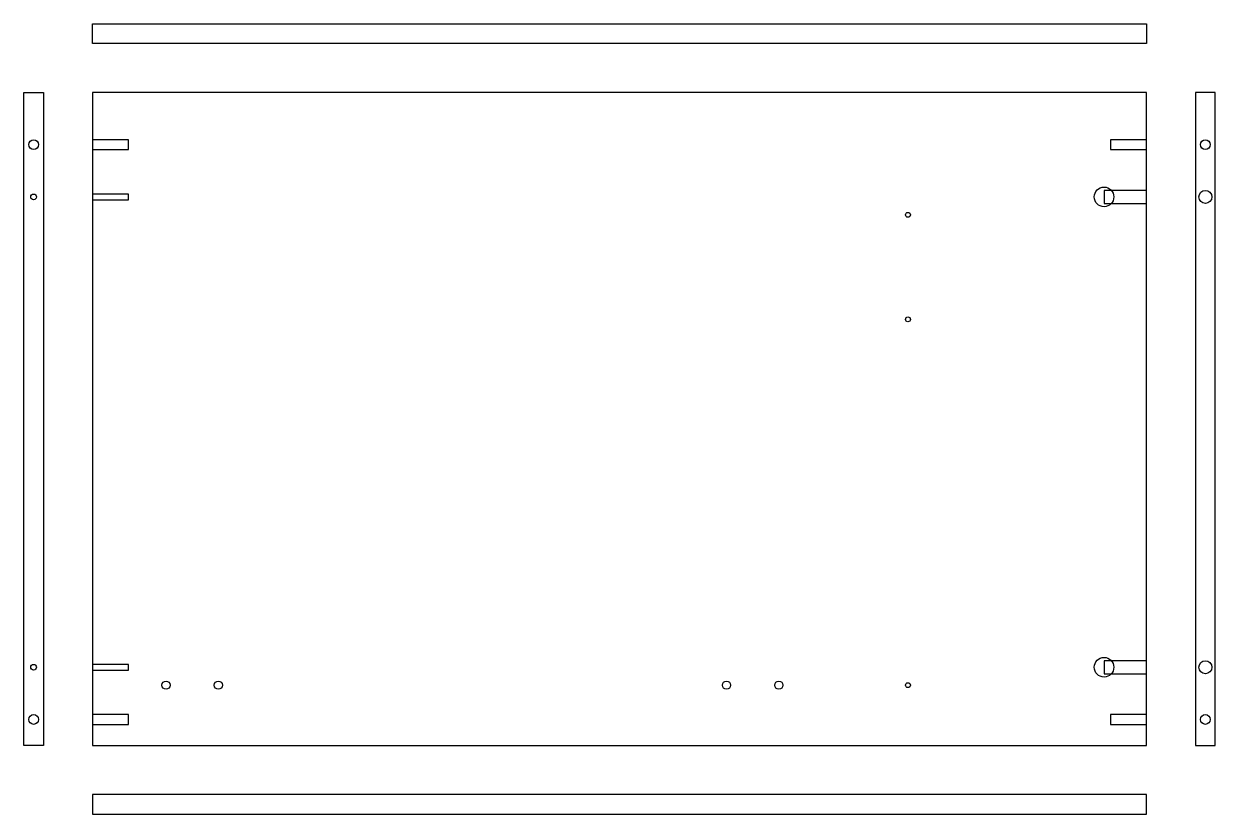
# Model space of a CAD drawing. Extents: x -42 to 687, y -42 to 442.
import ezdxf

# ---------------------------------------------------------------- set-up
doc = ezdxf.new("R2010")
doc.units = 0

msp = doc.modelspace()

# ---------------------------------------------------------------- linework, layer by layer
at = {"layer": 'FACE1', "color": 0}
msp.add_lwpolyline([(-30, 0), (-42, 0), (-42, 400), (-30, 400)], close=True, dxfattribs=at)
for centre, radius in [((-36, 368), 3), ((-36, 336), 1.75), ((-36, 48), 1.75), ((-36, 16), 3)]:
    msp.add_circle(centre, radius, dxfattribs=at)
at = {"layer": 'FACE2', "color": 0}
msp.add_lwpolyline([(0, -30), (0, -42), (645, -42), (645, -30)], close=True, dxfattribs=at)
at = {"layer": 'FACE3', "color": 0}
msp.add_lwpolyline([(675, 0), (687, 0), (687, 400), (675, 400)], close=True, dxfattribs=at)
for centre, radius in [((681, 368), 3), ((681, 336), 4), ((681, 48), 4), ((681, 16), 3)]:
    msp.add_circle(centre, radius, dxfattribs=at)
at = {"layer": 'FACE4', "color": 0}
msp.add_lwpolyline([(0, 430), (0, 442), (645, 442), (645, 430)], close=True, dxfattribs=at)
at = {"layer": 'LATOA', "color": 0}
for points in [[(0, 365), (22, 365), (22, 371), (0, 371)], [(0, 334.25), (22, 334.25), (22, 337.75), (0, 337.75)], [(0, 46.25), (22, 46.25), (22, 49.75), (0, 49.75)], [(0, 13), (22, 13), (22, 19), (0, 19)]]:
    msp.add_lwpolyline(points, close=True, dxfattribs=at)
at = {"layer": 'LATOC', "color": 0}
for points in [[(645, 371), (623, 371), (623, 365), (645, 365)], [(645, 340), (619, 340), (619, 332), (645, 332)], [(645, 52), (619, 52), (619, 44), (645, 44)], [(645, 19), (623, 19), (623, 13), (645, 13)]]:
    msp.add_lwpolyline(points, close=True, dxfattribs=at)
at = {"layer": 'LATOE9K00', "color": 0}
for centre in [(45, 37), (77, 37), (388, 37), (420, 37)]:
    msp.add_circle(centre, 2.5, dxfattribs=at)
at = {"layer": 'PANEL12K00', "color": 0}
msp.add_lwpolyline([(0, 0), (645, 0), (645, 400), (0, 400)], close=True, dxfattribs=at)
at = {"layer": 'VERTICA3K00', "color": 0}
for centre in [(499, 325), (499, 261), (499, 37)]:
    msp.add_circle(centre, 1.5, dxfattribs=at)
at = {"layer": 'VERTICA5K00', "color": 0}
for centre in [(45, 37), (77, 37), (388, 37), (420, 37)]:
    msp.add_circle(centre, 2.5, dxfattribs=at)
at = {"layer": 'VERTICA9K00', "color": 0}
for centre in [(619, 336), (619, 48)]:
    msp.add_circle(centre, 6, dxfattribs=at)

doc.saveas('drawing.dxf')
